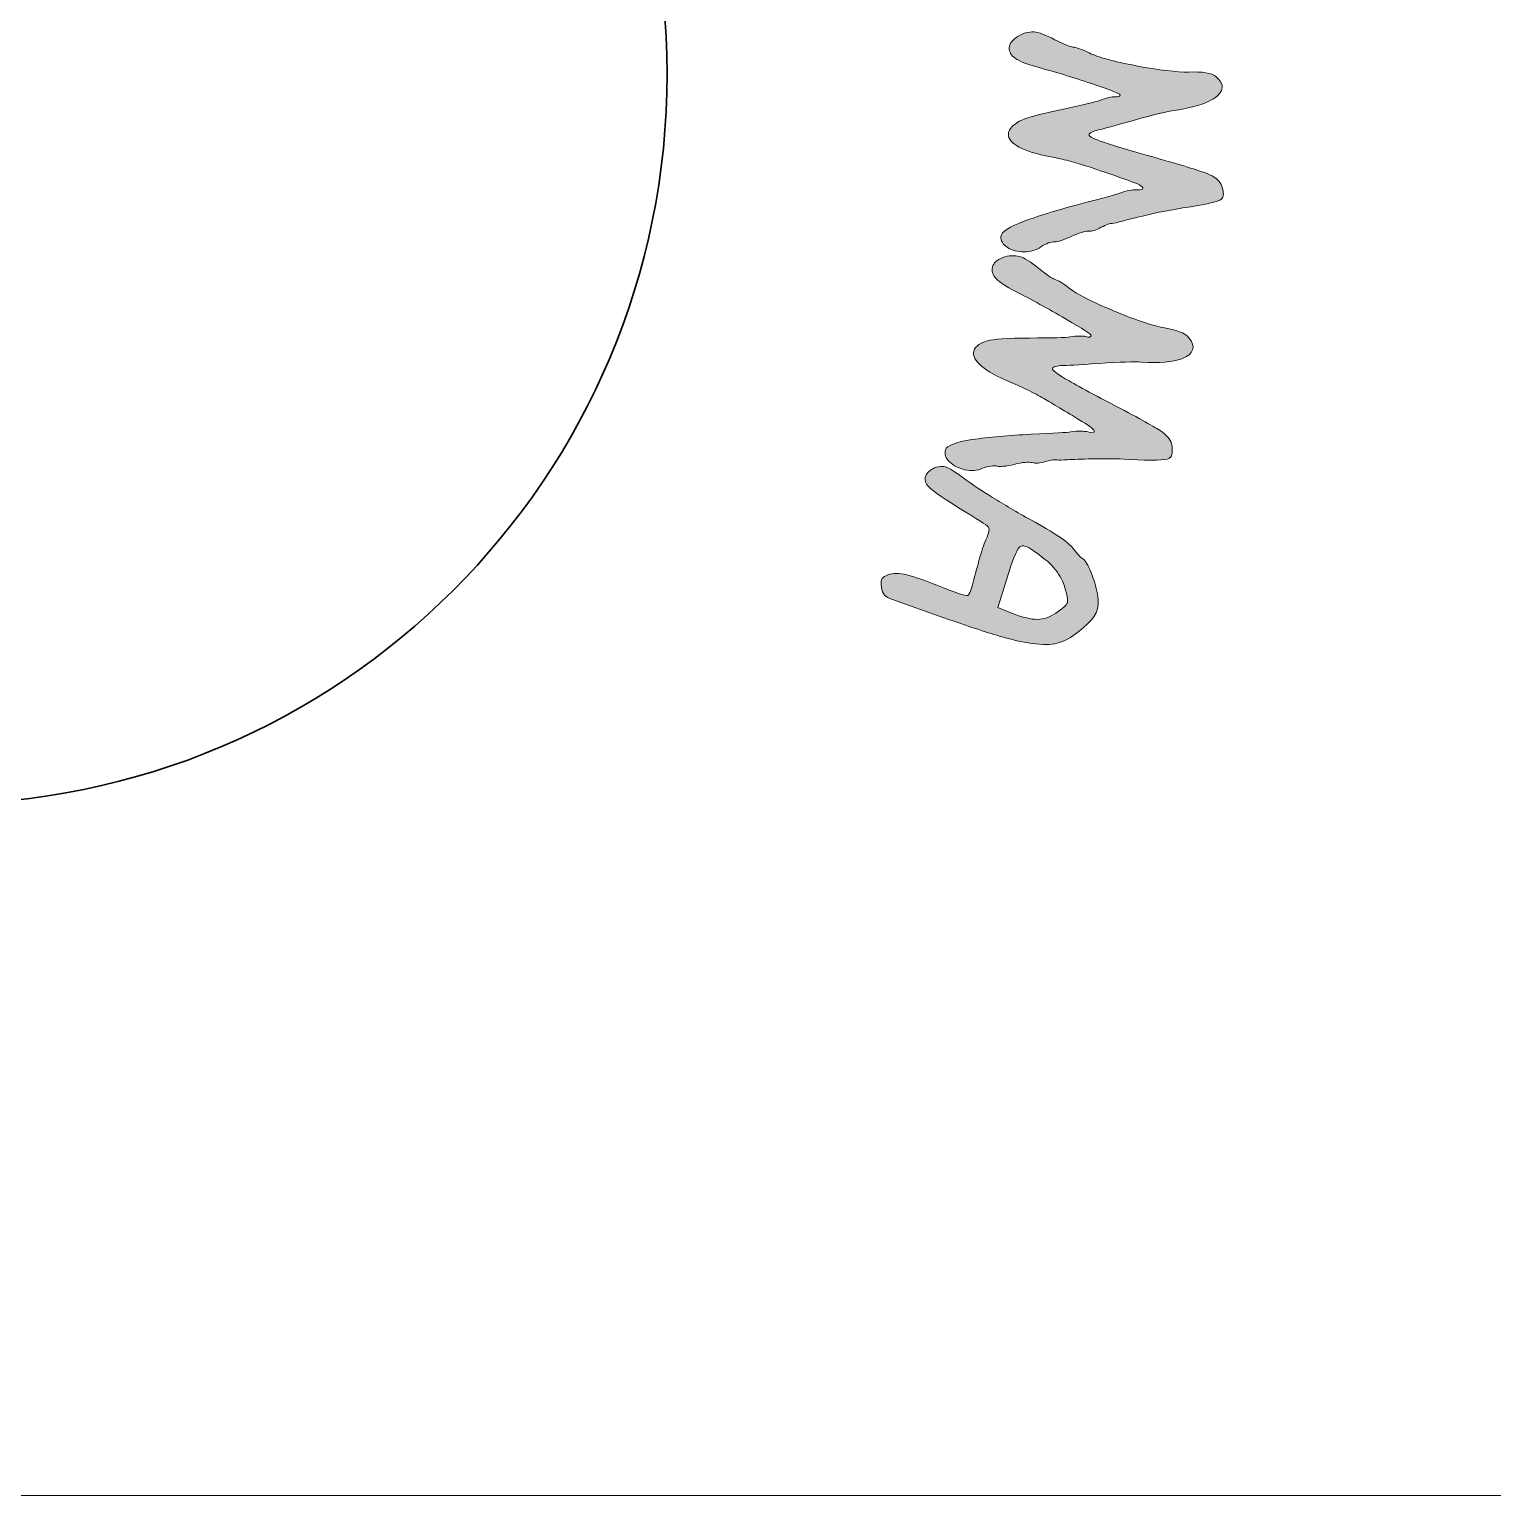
# Model space of a CAD drawing. Header units: inches. Extents: x -377 to 507, y -117 to 625.
# Drawn here: x -301.75 to -274.7, y 441.74 to 468.85 of the extents above; entities that cross this region are included whole.
import ezdxf

# ---------------------------------------------------------------- set-up
doc = ezdxf.new("R2010")
doc.units = ezdxf.units.IN
doc.header["$MEASUREMENT"] = 0
doc.layers.add('CUT', color=7, linetype='Continuous')
doc.layers.add('ENGRAVE', color=7, linetype='Continuous')

# ---------------------------------------------------------------- blocks, each defined once
blk = doc.blocks.new('block 231')
at = {"layer": 'CUT', "color": 7, "lineweight": 9}
blk.add_lwpolyline([(-320.737, 441.745), (-140.151, 441.745)], dxfattribs=at)
blk = doc.blocks.new('block 230')
at = {"layer": 'CUT'}
blk.add_blockref('block 231', (0, 0), dxfattribs=at)
blk = doc.blocks.new('block 227')
at = {"layer": 'CUT'}
blk.add_blockref('block 230', (0, 0), dxfattribs=at)
blk = doc.blocks.new('block 265')
at = {"layer": 'ENGRAVE'}
h = blk.add_hatch(color=7, dxfattribs=at)
h.dxf.hatch_style = 2
edge = h.paths.add_edge_path()
edge.add_spline(control_points=[(-283.18, 468.798), (-283.099, 468.793), (-282.971, 468.746), (-282.794, 468.656), (-282.617, 468.567), (-282.508, 468.521), (-282.465, 468.519), (-282.398, 468.515), (-282.296, 468.479), (-282.16, 468.411), (-282.004, 468.334), (-281.714, 468.254), (-281.29, 468.173), (-280.867, 468.092), (-280.545, 468.054), (-280.324, 468.057), (-280.069, 468.067), (-279.901, 468.04), (-279.82, 467.975), (-279.646, 467.833), (-279.661, 467.697), (-279.864, 467.565), (-280.019, 467.468), (-280.259, 467.396), (-280.583, 467.348), (-280.708, 467.334), (-280.96, 467.273), (-281.342, 467.165), (-281.724, 467.057), (-281.941, 466.998), (-281.992, 466.988), (-282.04, 466.979), (-282.08, 466.965), (-282.113, 466.948), (-282.145, 466.931), (-282.162, 466.914), (-282.163, 466.897), (-282.165, 466.867), (-282.076, 466.822), (-281.895, 466.76), (-281.714, 466.698), (-281.345, 466.588), (-280.786, 466.431), (-280.332, 466.302), (-280.046, 466.211), (-279.931, 466.16), (-279.815, 466.108), (-279.741, 466.037), (-279.708, 465.946), (-279.669, 465.825), (-279.672, 465.746), (-279.717, 465.711), (-279.774, 465.663), (-280.013, 465.608), (-280.433, 465.545), (-280.677, 465.504), (-280.9, 465.461), (-281.102, 465.414), (-281.305, 465.367), (-281.453, 465.33), (-281.545, 465.304), (-281.638, 465.278), (-281.701, 465.264), (-281.735, 465.261), (-281.773, 465.264), (-281.841, 465.239), (-281.937, 465.188), (-282.033, 465.136), (-282.113, 465.112), (-282.177, 465.117), (-282.24, 465.12), (-282.346, 465.088), (-282.494, 465.018), (-282.643, 464.949), (-282.742, 464.916), (-282.793, 464.919), (-282.865, 464.923), (-282.952, 464.892), (-283.053, 464.827), (-283.142, 464.764), (-283.245, 464.733), (-283.364, 464.734), (-283.483, 464.735), (-283.585, 464.762), (-283.671, 464.816), (-283.757, 464.87), (-283.797, 464.938), (-283.792, 465.018), (-283.787, 465.102), (-283.639, 465.198), (-283.348, 465.306), (-283.058, 465.413), (-282.708, 465.52), (-282.298, 465.626), (-281.889, 465.733), (-281.654, 465.797), (-281.593, 465.819), (-281.463, 465.866), (-281.36, 465.887), (-281.283, 465.883), (-281.208, 465.878), (-281.169, 465.886), (-281.168, 465.907), (-281.166, 465.946), (-281.254, 465.993), (-281.433, 466.051), (-281.516, 466.082), (-281.632, 466.122), (-281.781, 466.174), (-281.931, 466.225), (-282.05, 466.267), (-282.14, 466.298), (-282.229, 466.328), (-282.333, 466.36), (-282.452, 466.393), (-282.571, 466.426), (-282.677, 466.451), (-282.769, 466.47), (-283.322, 466.567), (-283.618, 466.704), (-283.653, 466.879), (-283.668, 466.974), (-283.601, 467.063), (-283.452, 467.148), (-283.352, 467.205), (-283.098, 467.276), (-282.692, 467.362), (-282.286, 467.447), (-282.044, 467.505), (-281.966, 467.534), (-281.84, 467.581), (-281.746, 467.603), (-281.685, 467.6), (-281.623, 467.596), (-281.592, 467.608), (-281.59, 467.638), (-281.589, 467.659), (-281.765, 467.728), (-282.119, 467.845), (-282.471, 467.962), (-282.809, 468.065), (-283.13, 468.152), (-283.314, 468.201), (-283.445, 468.254), (-283.525, 468.31), (-283.604, 468.365), (-283.641, 468.431), (-283.637, 468.507), (-283.632, 468.583), (-283.581, 468.652), (-283.484, 468.714), (-283.387, 468.776), (-283.285, 468.804), (-283.18, 468.798)], knot_values=[0, 0, 0, 0, 1, 1, 1, 2, 2, 2, 3, 3, 3, 4, 4, 4, 5, 5, 5, 6, 6, 6, 7, 7, 7, 8, 8, 8, 9, 9, 9, 10, 10, 10, 11, 11, 11, 12, 12, 12, 13, 13, 13, 14, 14, 14, 15, 15, 15, 16, 16, 16, 17, 17, 17, 18, 18, 18, 19, 19, 19, 20, 20, 20, 21, 21, 21, 22, 22, 22, 23, 23, 23, 24, 24, 24, 25, 25, 25, 26, 26, 26, 27, 27, 27, 28, 28, 28, 29, 29, 29, 30, 30, 30, 31, 31, 31, 32, 32, 32, 33, 33, 33, 34, 34, 34, 35, 35, 35, 36, 36, 36, 37, 37, 37, 38, 38, 38, 39, 39, 39, 40, 40, 40, 41, 41, 41, 42, 42, 42, 43, 43, 43, 44, 44, 44, 45, 45, 45, 46, 46, 46, 47, 47, 47, 48, 48, 48, 49, 49, 49, 50, 50, 50, 51, 51, 51, 51], degree=3, periodic=1)
h = blk.add_hatch(color=7, dxfattribs=at)
h.dxf.hatch_style = 2
edge = h.paths.add_edge_path()
edge.add_spline(control_points=[(-283.442, 464.647), (-283.365, 464.626), (-283.249, 464.553), (-283.094, 464.429), (-282.939, 464.306), (-282.841, 464.238), (-282.8, 464.227), (-282.735, 464.209), (-282.643, 464.153), (-282.524, 464.059), (-282.387, 463.951), (-282.119, 463.815), (-281.721, 463.648), (-281.323, 463.482), (-281.016, 463.378), (-280.799, 463.337), (-280.548, 463.294), (-280.389, 463.233), (-280.323, 463.153), (-280.182, 462.979), (-280.224, 462.848), (-280.45, 462.76), (-280.621, 462.697), (-280.871, 462.676), (-281.199, 462.695), (-281.323, 462.707), (-281.583, 462.7), (-281.979, 462.672), (-282.375, 462.645), (-282.599, 462.631), (-282.651, 462.633), (-282.7, 462.633), (-282.741, 462.628), (-282.777, 462.618), (-282.813, 462.608), (-282.833, 462.594), (-282.838, 462.578), (-282.845, 462.55), (-282.767, 462.486), (-282.603, 462.389), (-282.439, 462.291), (-282.1, 462.108), (-281.585, 461.84), (-281.167, 461.62), (-280.906, 461.473), (-280.804, 461.399), (-280.701, 461.324), (-280.643, 461.24), (-280.63, 461.144), (-280.616, 461.017), (-280.635, 460.941), (-280.686, 460.915), (-280.752, 460.881), (-280.997, 460.876), (-281.421, 460.899), (-281.668, 460.91), (-281.896, 460.913), (-282.103, 460.909), (-282.311, 460.904), (-282.463, 460.898), (-282.559, 460.892), (-282.655, 460.886), (-282.72, 460.885), (-282.753, 460.889), (-282.79, 460.899), (-282.861, 460.889), (-282.966, 460.859), (-283.071, 460.829), (-283.154, 460.821), (-283.216, 460.838), (-283.277, 460.855), (-283.387, 460.845), (-283.547, 460.807), (-283.706, 460.77), (-283.81, 460.758), (-283.859, 460.771), (-283.929, 460.79), (-284.02, 460.778), (-284.133, 460.734), (-284.232, 460.691), (-284.34, 460.682), (-284.456, 460.708), (-284.572, 460.733), (-284.667, 460.781), (-284.74, 460.851), (-284.813, 460.922), (-284.838, 460.996), (-284.817, 461.073), (-284.794, 461.155), (-284.63, 461.218), (-284.324, 461.264), (-284.017, 461.309), (-283.653, 461.342), (-283.23, 461.362), (-282.808, 461.383), (-282.564, 461.397), (-282.5, 461.406), (-282.363, 461.426), (-282.258, 461.425), (-282.184, 461.405), (-282.111, 461.385), (-282.071, 461.385), (-282.066, 461.406), (-282.056, 461.442), (-282.132, 461.507), (-282.296, 461.6), (-282.371, 461.647), (-282.476, 461.711), (-282.612, 461.792), (-282.747, 461.873), (-282.856, 461.938), (-282.937, 461.987), (-283.018, 462.035), (-283.113, 462.088), (-283.223, 462.144), (-283.333, 462.2), (-283.431, 462.247), (-283.517, 462.284), (-284.04, 462.493), (-284.3, 462.687), (-284.299, 462.867), (-284.295, 462.962), (-284.211, 463.036), (-284.048, 463.088), (-283.937, 463.123), (-283.674, 463.141), (-283.259, 463.142), (-282.844, 463.142), (-282.596, 463.148), (-282.513, 463.161), (-282.38, 463.182), (-282.284, 463.184), (-282.225, 463.168), (-282.166, 463.151), (-282.132, 463.157), (-282.124, 463.186), (-282.119, 463.207), (-282.277, 463.31), (-282.598, 463.497), (-282.921, 463.684), (-283.23, 463.853), (-283.526, 464.005), (-283.696, 464.091), (-283.814, 464.169), (-283.88, 464.24), (-283.946, 464.311), (-283.969, 464.383), (-283.949, 464.457), (-283.929, 464.53), (-283.865, 464.587), (-283.757, 464.628), (-283.649, 464.668), (-283.544, 464.675), (-283.442, 464.647)], knot_values=[0, 0, 0, 0, 1, 1, 1, 2, 2, 2, 3, 3, 3, 4, 4, 4, 5, 5, 5, 6, 6, 6, 7, 7, 7, 8, 8, 8, 9, 9, 9, 10, 10, 10, 11, 11, 11, 12, 12, 12, 13, 13, 13, 14, 14, 14, 15, 15, 15, 16, 16, 16, 17, 17, 17, 18, 18, 18, 19, 19, 19, 20, 20, 20, 21, 21, 21, 22, 22, 22, 23, 23, 23, 24, 24, 24, 25, 25, 25, 26, 26, 26, 27, 27, 27, 28, 28, 28, 29, 29, 29, 30, 30, 30, 31, 31, 31, 32, 32, 32, 33, 33, 33, 34, 34, 34, 35, 35, 35, 36, 36, 36, 37, 37, 37, 38, 38, 38, 39, 39, 39, 40, 40, 40, 41, 41, 41, 42, 42, 42, 43, 43, 43, 44, 44, 44, 45, 45, 45, 46, 46, 46, 47, 47, 47, 48, 48, 48, 49, 49, 49, 50, 50, 50, 51, 51, 51, 51], degree=3, periodic=1)
h = blk.add_hatch(color=7, dxfattribs=at)
h.dxf.hatch_style = 2
edge = h.paths.add_edge_path()
edge.add_spline(control_points=[(-282.001, 458.365), (-281.986, 458.227), (-282.002, 458.116), (-282.048, 458.033), (-282.094, 457.949), (-282.204, 457.838), (-282.377, 457.699), (-282.494, 457.609), (-282.605, 457.547), (-282.709, 457.512), (-282.815, 457.477), (-282.96, 457.469), (-283.145, 457.488), (-283.33, 457.507), (-283.541, 457.551), (-283.777, 457.62), (-284.014, 457.689), (-284.342, 457.795), (-284.76, 457.94), (-284.76, 457.94), (-285.795, 458.306), (-285.795, 458.306), (-285.867, 458.331), (-285.917, 458.359), (-285.945, 458.391), (-285.972, 458.422), (-285.991, 458.471), (-286.002, 458.537), (-286.009, 458.601), (-286.008, 458.647), (-285.997, 458.675), (-285.987, 458.703), (-285.96, 458.727), (-285.917, 458.749), (-285.827, 458.791), (-285.715, 458.8), (-285.582, 458.775), (-285.449, 458.75), (-285.247, 458.683), (-284.975, 458.574), (-284.634, 458.433), (-284.444, 458.37), (-284.405, 458.384), (-284.382, 458.392), (-284.354, 458.458), (-284.319, 458.582), (-284.284, 458.706), (-284.244, 458.854), (-284.198, 459.027), (-284.152, 459.199), (-284.109, 459.328), (-284.07, 459.412), (-284.007, 459.546), (-283.994, 459.629), (-284.031, 459.66), (-284.05, 459.679), (-284.231, 459.794), (-284.574, 460.006), (-284.916, 460.218), (-285.108, 460.355), (-285.149, 460.416), (-285.198, 460.481), (-285.206, 460.546), (-285.174, 460.61), (-285.141, 460.675), (-285.078, 460.722), (-284.984, 460.753), (-284.93, 460.769), (-284.882, 460.773), (-284.838, 460.765), (-284.796, 460.757), (-284.736, 460.727), (-284.659, 460.677), (-284.581, 460.627), (-284.496, 460.567), (-284.403, 460.497), (-284.309, 460.428), (-284.157, 460.327), (-283.945, 460.195), (-283.733, 460.063), (-283.498, 459.925), (-283.239, 459.779), (-282.806, 459.544), (-282.548, 459.371), (-282.463, 459.258), (-282.377, 459.146), (-282.317, 459.081), (-282.283, 459.065), (-282.237, 459.043), (-282.183, 458.953), (-282.12, 458.792), (-282.057, 458.632), (-282.018, 458.489), (-282.001, 458.365)], knot_values=[0, 0, 0, 0, 1, 1, 1, 2, 2, 2, 3, 3, 3, 4, 4, 4, 5, 5, 5, 6, 6, 6, 7, 7, 7, 8, 8, 8, 9, 9, 9, 10, 10, 10, 11, 11, 11, 12, 12, 12, 13, 13, 13, 14, 14, 14, 15, 15, 15, 16, 16, 16, 17, 17, 17, 18, 18, 18, 19, 19, 19, 20, 20, 20, 21, 21, 21, 22, 22, 22, 23, 23, 23, 24, 24, 24, 25, 25, 25, 26, 26, 26, 27, 27, 27, 28, 28, 28, 29, 29, 29, 30, 30, 30, 31, 31, 31, 31], degree=3, periodic=1)
edge = h.paths.add_edge_path()
edge.add_spline(control_points=[(-282.778, 458.056), (-282.649, 458.14), (-282.578, 458.205), (-282.564, 458.25), (-282.55, 458.295), (-282.568, 458.397), (-282.62, 458.556), (-282.663, 458.684), (-282.728, 458.798), (-282.814, 458.897), (-282.901, 458.996), (-283.041, 459.109), (-283.233, 459.237), (-283.335, 459.309), (-283.41, 459.318), (-283.459, 459.265), (-283.508, 459.209), (-283.584, 459.018), (-283.685, 458.692), (-283.685, 458.692), (-283.851, 458.159), (-283.851, 458.159), (-283.851, 458.159), (-283.578, 458.052), (-283.578, 458.052), (-283.389, 457.978), (-283.236, 457.941), (-283.118, 457.942), (-283.001, 457.943), (-282.887, 457.981), (-282.778, 458.056)], knot_values=[0, 0, 0, 0, 1, 1, 1, 2, 2, 2, 3, 3, 3, 4, 4, 4, 5, 5, 5, 6, 6, 6, 7, 7, 7, 8, 8, 8, 9, 9, 9, 10, 10, 10, 10], degree=3, periodic=1)
at = {"layer": 'ENGRAVE', "lineweight": 0}
for points, knots in [([(-283.18, 468.798), (-283.099, 468.793), (-282.971, 468.746), (-282.794, 468.656), (-282.617, 468.567), (-282.508, 468.521), (-282.465, 468.519), (-282.398, 468.515), (-282.296, 468.479), (-282.16, 468.411), (-282.004, 468.334), (-281.714, 468.254), (-281.29, 468.173), (-280.867, 468.092), (-280.545, 468.054), (-280.324, 468.057), (-280.069, 468.067), (-279.901, 468.04), (-279.82, 467.975), (-279.646, 467.833), (-279.661, 467.697), (-279.864, 467.565), (-280.019, 467.468), (-280.259, 467.396), (-280.583, 467.348), (-280.708, 467.334), (-280.96, 467.273), (-281.342, 467.165), (-281.724, 467.057), (-281.941, 466.998), (-281.992, 466.988), (-282.04, 466.979), (-282.08, 466.965), (-282.113, 466.948), (-282.145, 466.931), (-282.162, 466.914), (-282.163, 466.897), (-282.165, 466.867), (-282.076, 466.822), (-281.895, 466.76), (-281.714, 466.698), (-281.345, 466.588), (-280.786, 466.431), (-280.332, 466.302), (-280.046, 466.211), (-279.931, 466.16), (-279.815, 466.108), (-279.741, 466.037), (-279.708, 465.946), (-279.669, 465.825), (-279.672, 465.746), (-279.717, 465.711), (-279.774, 465.663), (-280.013, 465.608), (-280.433, 465.545), (-280.677, 465.504), (-280.9, 465.461), (-281.102, 465.414), (-281.305, 465.367), (-281.453, 465.33), (-281.545, 465.304), (-281.638, 465.278), (-281.701, 465.264), (-281.735, 465.261), (-281.773, 465.264), (-281.841, 465.239), (-281.937, 465.188), (-282.033, 465.136), (-282.113, 465.112), (-282.177, 465.117), (-282.24, 465.12), (-282.346, 465.088), (-282.494, 465.018), (-282.643, 464.949), (-282.742, 464.916), (-282.793, 464.919), (-282.865, 464.923), (-282.952, 464.892), (-283.053, 464.827), (-283.142, 464.764), (-283.245, 464.733), (-283.364, 464.734), (-283.483, 464.735), (-283.585, 464.762), (-283.671, 464.816), (-283.757, 464.87), (-283.797, 464.938), (-283.792, 465.018), (-283.787, 465.102), (-283.639, 465.198), (-283.348, 465.306), (-283.058, 465.413), (-282.708, 465.52), (-282.298, 465.626), (-281.889, 465.733), (-281.654, 465.797), (-281.593, 465.819), (-281.463, 465.866), (-281.36, 465.887), (-281.283, 465.883), (-281.208, 465.878), (-281.169, 465.886), (-281.168, 465.907), (-281.166, 465.946), (-281.254, 465.993), (-281.433, 466.051), (-281.516, 466.082), (-281.632, 466.122), (-281.781, 466.174), (-281.931, 466.225), (-282.05, 466.267), (-282.14, 466.298), (-282.229, 466.328), (-282.333, 466.36), (-282.452, 466.393), (-282.571, 466.426), (-282.677, 466.451), (-282.769, 466.47), (-283.322, 466.567), (-283.618, 466.704), (-283.653, 466.879), (-283.668, 466.974), (-283.601, 467.063), (-283.452, 467.148), (-283.352, 467.205), (-283.098, 467.276), (-282.692, 467.362), (-282.286, 467.447), (-282.044, 467.505), (-281.966, 467.534), (-281.84, 467.581), (-281.746, 467.603), (-281.685, 467.6), (-281.623, 467.596), (-281.592, 467.608), (-281.59, 467.638), (-281.589, 467.659), (-281.765, 467.728), (-282.119, 467.845), (-282.471, 467.962), (-282.809, 468.065), (-283.13, 468.152), (-283.314, 468.201), (-283.445, 468.254), (-283.525, 468.31), (-283.604, 468.365), (-283.641, 468.431), (-283.637, 468.507), (-283.632, 468.583), (-283.581, 468.652), (-283.484, 468.714), (-283.387, 468.776), (-283.285, 468.804), (-283.18, 468.798)], [0, 0, 0, 0, 1, 1, 1, 2, 2, 2, 3, 3, 3, 4, 4, 4, 5, 5, 5, 6, 6, 6, 7, 7, 7, 8, 8, 8, 9, 9, 9, 10, 10, 10, 11, 11, 11, 12, 12, 12, 13, 13, 13, 14, 14, 14, 15, 15, 15, 16, 16, 16, 17, 17, 17, 18, 18, 18, 19, 19, 19, 20, 20, 20, 21, 21, 21, 22, 22, 22, 23, 23, 23, 24, 24, 24, 25, 25, 25, 26, 26, 26, 27, 27, 27, 28, 28, 28, 29, 29, 29, 30, 30, 30, 31, 31, 31, 32, 32, 32, 33, 33, 33, 34, 34, 34, 35, 35, 35, 36, 36, 36, 37, 37, 37, 38, 38, 38, 39, 39, 39, 40, 40, 40, 41, 41, 41, 42, 42, 42, 43, 43, 43, 44, 44, 44, 45, 45, 45, 46, 46, 46, 47, 47, 47, 48, 48, 48, 49, 49, 49, 50, 50, 50, 51, 51, 51, 51]), ([(-283.442, 464.647), (-283.365, 464.626), (-283.249, 464.553), (-283.094, 464.429), (-282.939, 464.306), (-282.841, 464.238), (-282.8, 464.227), (-282.735, 464.209), (-282.643, 464.153), (-282.524, 464.059), (-282.387, 463.951), (-282.119, 463.815), (-281.721, 463.648), (-281.323, 463.482), (-281.016, 463.378), (-280.799, 463.337), (-280.548, 463.294), (-280.389, 463.233), (-280.323, 463.153), (-280.182, 462.979), (-280.224, 462.848), (-280.45, 462.76), (-280.621, 462.697), (-280.871, 462.676), (-281.199, 462.695), (-281.323, 462.707), (-281.583, 462.7), (-281.979, 462.672), (-282.375, 462.645), (-282.599, 462.631), (-282.651, 462.633), (-282.7, 462.633), (-282.741, 462.628), (-282.777, 462.618), (-282.813, 462.608), (-282.833, 462.594), (-282.838, 462.578), (-282.845, 462.55), (-282.767, 462.486), (-282.603, 462.389), (-282.439, 462.291), (-282.1, 462.108), (-281.585, 461.84), (-281.167, 461.62), (-280.906, 461.473), (-280.804, 461.399), (-280.701, 461.324), (-280.643, 461.24), (-280.63, 461.144), (-280.616, 461.017), (-280.635, 460.941), (-280.686, 460.915), (-280.752, 460.881), (-280.997, 460.876), (-281.421, 460.899), (-281.668, 460.91), (-281.896, 460.913), (-282.103, 460.909), (-282.311, 460.904), (-282.463, 460.898), (-282.559, 460.892), (-282.655, 460.886), (-282.72, 460.885), (-282.753, 460.889), (-282.79, 460.899), (-282.861, 460.889), (-282.966, 460.859), (-283.071, 460.829), (-283.154, 460.821), (-283.216, 460.838), (-283.277, 460.855), (-283.387, 460.845), (-283.547, 460.807), (-283.706, 460.77), (-283.81, 460.758), (-283.859, 460.771), (-283.929, 460.79), (-284.02, 460.778), (-284.133, 460.734), (-284.232, 460.691), (-284.34, 460.682), (-284.456, 460.708), (-284.572, 460.733), (-284.667, 460.781), (-284.74, 460.851), (-284.813, 460.922), (-284.838, 460.996), (-284.817, 461.073), (-284.794, 461.155), (-284.63, 461.218), (-284.324, 461.264), (-284.017, 461.309), (-283.653, 461.342), (-283.23, 461.362), (-282.808, 461.383), (-282.564, 461.397), (-282.5, 461.406), (-282.363, 461.426), (-282.258, 461.425), (-282.184, 461.405), (-282.111, 461.385), (-282.071, 461.385), (-282.066, 461.406), (-282.056, 461.442), (-282.132, 461.507), (-282.296, 461.6), (-282.371, 461.647), (-282.476, 461.711), (-282.612, 461.792), (-282.747, 461.873), (-282.856, 461.938), (-282.937, 461.987), (-283.018, 462.035), (-283.113, 462.088), (-283.223, 462.144), (-283.333, 462.2), (-283.431, 462.247), (-283.517, 462.284), (-284.04, 462.493), (-284.3, 462.687), (-284.299, 462.867), (-284.295, 462.962), (-284.211, 463.036), (-284.048, 463.088), (-283.937, 463.123), (-283.674, 463.141), (-283.259, 463.142), (-282.844, 463.142), (-282.596, 463.148), (-282.513, 463.161), (-282.38, 463.182), (-282.284, 463.184), (-282.225, 463.168), (-282.166, 463.151), (-282.132, 463.157), (-282.124, 463.186), (-282.119, 463.207), (-282.277, 463.31), (-282.598, 463.497), (-282.921, 463.684), (-283.23, 463.853), (-283.526, 464.005), (-283.696, 464.091), (-283.814, 464.169), (-283.88, 464.24), (-283.946, 464.311), (-283.969, 464.383), (-283.949, 464.457), (-283.929, 464.53), (-283.865, 464.587), (-283.757, 464.628), (-283.649, 464.668), (-283.544, 464.675), (-283.442, 464.647)], [0, 0, 0, 0, 1, 1, 1, 2, 2, 2, 3, 3, 3, 4, 4, 4, 5, 5, 5, 6, 6, 6, 7, 7, 7, 8, 8, 8, 9, 9, 9, 10, 10, 10, 11, 11, 11, 12, 12, 12, 13, 13, 13, 14, 14, 14, 15, 15, 15, 16, 16, 16, 17, 17, 17, 18, 18, 18, 19, 19, 19, 20, 20, 20, 21, 21, 21, 22, 22, 22, 23, 23, 23, 24, 24, 24, 25, 25, 25, 26, 26, 26, 27, 27, 27, 28, 28, 28, 29, 29, 29, 30, 30, 30, 31, 31, 31, 32, 32, 32, 33, 33, 33, 34, 34, 34, 35, 35, 35, 36, 36, 36, 37, 37, 37, 38, 38, 38, 39, 39, 39, 40, 40, 40, 41, 41, 41, 42, 42, 42, 43, 43, 43, 44, 44, 44, 45, 45, 45, 46, 46, 46, 47, 47, 47, 48, 48, 48, 49, 49, 49, 50, 50, 50, 51, 51, 51, 51]), ([(-282.001, 458.365), (-281.986, 458.227), (-282.002, 458.116), (-282.048, 458.033), (-282.094, 457.949), (-282.204, 457.838), (-282.377, 457.699), (-282.494, 457.609), (-282.605, 457.547), (-282.709, 457.512), (-282.815, 457.477), (-282.96, 457.469), (-283.145, 457.488), (-283.33, 457.507), (-283.541, 457.551), (-283.777, 457.62), (-284.014, 457.689), (-284.342, 457.795), (-284.76, 457.94), (-284.76, 457.94), (-285.795, 458.306), (-285.795, 458.306), (-285.867, 458.331), (-285.917, 458.359), (-285.945, 458.391), (-285.972, 458.422), (-285.991, 458.471), (-286.002, 458.537), (-286.009, 458.601), (-286.008, 458.647), (-285.997, 458.675), (-285.987, 458.703), (-285.96, 458.727), (-285.917, 458.749), (-285.827, 458.791), (-285.715, 458.8), (-285.582, 458.775), (-285.449, 458.75), (-285.247, 458.683), (-284.975, 458.574), (-284.634, 458.433), (-284.444, 458.37), (-284.405, 458.384), (-284.382, 458.392), (-284.354, 458.458), (-284.319, 458.582), (-284.284, 458.706), (-284.244, 458.854), (-284.198, 459.027), (-284.152, 459.199), (-284.109, 459.328), (-284.07, 459.412), (-284.007, 459.546), (-283.994, 459.629), (-284.031, 459.66), (-284.05, 459.679), (-284.231, 459.794), (-284.574, 460.006), (-284.916, 460.218), (-285.108, 460.355), (-285.149, 460.416), (-285.198, 460.481), (-285.206, 460.546), (-285.174, 460.61), (-285.141, 460.675), (-285.078, 460.722), (-284.984, 460.753), (-284.93, 460.769), (-284.882, 460.773), (-284.838, 460.765), (-284.796, 460.757), (-284.736, 460.727), (-284.659, 460.677), (-284.581, 460.627), (-284.496, 460.567), (-284.403, 460.497), (-284.309, 460.428), (-284.157, 460.327), (-283.945, 460.195), (-283.733, 460.063), (-283.498, 459.925), (-283.239, 459.779), (-282.806, 459.544), (-282.548, 459.371), (-282.463, 459.258), (-282.377, 459.146), (-282.317, 459.081), (-282.283, 459.065), (-282.237, 459.043), (-282.183, 458.953), (-282.12, 458.792), (-282.057, 458.632), (-282.018, 458.489), (-282.001, 458.365)], [0, 0, 0, 0, 1, 1, 1, 2, 2, 2, 3, 3, 3, 4, 4, 4, 5, 5, 5, 6, 6, 6, 7, 7, 7, 8, 8, 8, 9, 9, 9, 10, 10, 10, 11, 11, 11, 12, 12, 12, 13, 13, 13, 14, 14, 14, 15, 15, 15, 16, 16, 16, 17, 17, 17, 18, 18, 18, 19, 19, 19, 20, 20, 20, 21, 21, 21, 22, 22, 22, 23, 23, 23, 24, 24, 24, 25, 25, 25, 26, 26, 26, 27, 27, 27, 28, 28, 28, 29, 29, 29, 30, 30, 30, 31, 31, 31, 31]), ([(-282.778, 458.056), (-282.649, 458.14), (-282.578, 458.205), (-282.564, 458.25), (-282.55, 458.295), (-282.568, 458.397), (-282.62, 458.556), (-282.663, 458.684), (-282.728, 458.798), (-282.814, 458.897), (-282.901, 458.996), (-283.041, 459.109), (-283.233, 459.237), (-283.335, 459.309), (-283.41, 459.318), (-283.459, 459.265), (-283.508, 459.209), (-283.584, 459.018), (-283.685, 458.692), (-283.685, 458.692), (-283.851, 458.159), (-283.851, 458.159), (-283.851, 458.159), (-283.578, 458.052), (-283.578, 458.052), (-283.389, 457.978), (-283.236, 457.941), (-283.118, 457.942), (-283.001, 457.943), (-282.887, 457.981), (-282.778, 458.056)], [0, 0, 0, 0, 1, 1, 1, 2, 2, 2, 3, 3, 3, 4, 4, 4, 5, 5, 5, 6, 6, 6, 7, 7, 7, 8, 8, 8, 9, 9, 9, 10, 10, 10, 10])]:
    blk.add_open_spline(points, degree=3, knots=knots, dxfattribs=at)

msp = doc.modelspace()

# ---------------------------------------------------------------- linework, layer by layer
at = {"layer": 'CUT', "color": 7, "lineweight": 35}
msp.add_open_spline([(-289.961, 468.023), (-289.961, 460.567), (-296.005, 454.523), (-303.461, 454.523), (-310.917, 454.523), (-316.961, 460.567), (-316.961, 468.023), (-316.961, 475.478), (-310.917, 481.523), (-303.461, 481.523), (-296.005, 481.523), (-289.961, 475.478), (-289.961, 468.023)], degree=3, knots=[0, 0, 0, 0, 1, 1, 1, 2, 2, 2, 3, 3, 3, 4, 4, 4, 4], dxfattribs=at)

# ---------------------------------------------------------------- block references
at = {"layer": 'CUT'}
msp.add_blockref('block 227', (0, 0), dxfattribs=at)
at = {"layer": 'ENGRAVE'}
msp.add_blockref('block 265', (0, 0), dxfattribs=at)

doc.saveas('drawing.dxf')
